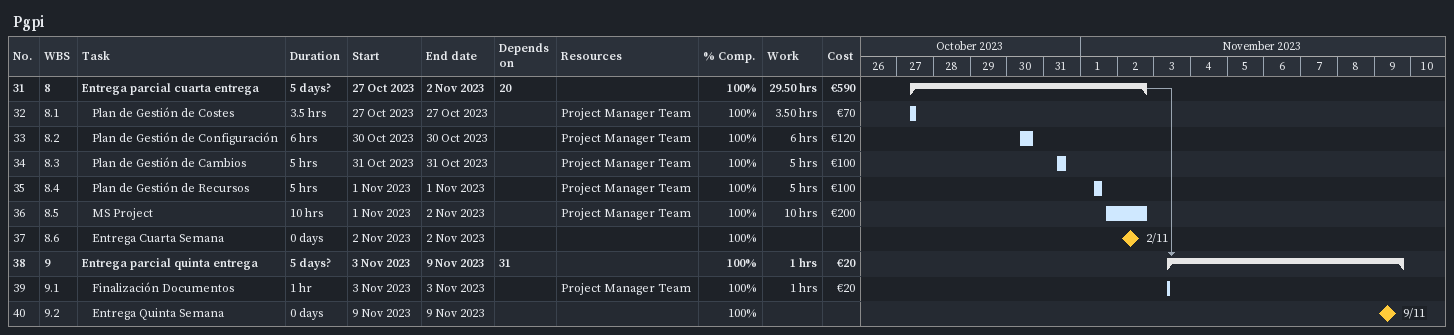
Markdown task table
Pgpi

| ID | WBS | Task | Duration | Start | Finish | Predecessors | Resources | % complete | Work (h) | Cost (€) |
|---|---|---|---|---|---|---|---|---|---|---|
| 31 | 8 | **Entrega parcial cuarta entrega** | 5d? | 2023-10-27 | 2023-11-02 | 20 |  | 100 | 29.50 | 590 |
| 32 | 8.1 | Plan de Gestión de Costes | 3.5h | 2023-10-27 | 2023-10-27 |  | Project Manager Team | 100 | 3.50 | 70 |
| 33 | 8.2 | Plan de Gestión de Configuración | 6h | 2023-10-30 | 2023-10-30 |  | Project Manager Team | 100 | 6 | 120 |
| 34 | 8.3 | Plan de Gestión de Cambios | 5h | 2023-10-31 | 2023-10-31 |  | Project Manager Team | 100 | 5 | 100 |
| 35 | 8.4 | Plan de Gestión de Recursos | 5h | 2023-11-01 | 2023-11-01 |  | Project Manager Team | 100 | 5 | 100 |
| 36 | 8.5 | MS Project | 10h | 2023-11-01 | 2023-11-02 |  | Project Manager Team | 100 | 10 | 200 |
| 37 | 8.6 | Entrega Cuarta Semana | 0d | 2023-11-02 | 2023-11-02 |  |  | 100 |  |  |
| 38 | 9 | **Entrega parcial quinta entrega** | 5d? | 2023-11-03 | 2023-11-09 | 31 |  | 100 | 1 | 20 |
| 39 | 9.1 | Finalización Documentos | 1h | 2023-11-03 | 2023-11-03 |  | Project Manager Team | 100 | 1 | 20 |
| 40 | 9.2 | Entrega Quinta Semana | 0d | 2023-11-09 | 2023-11-09 |  |  | 100 |  |  |
